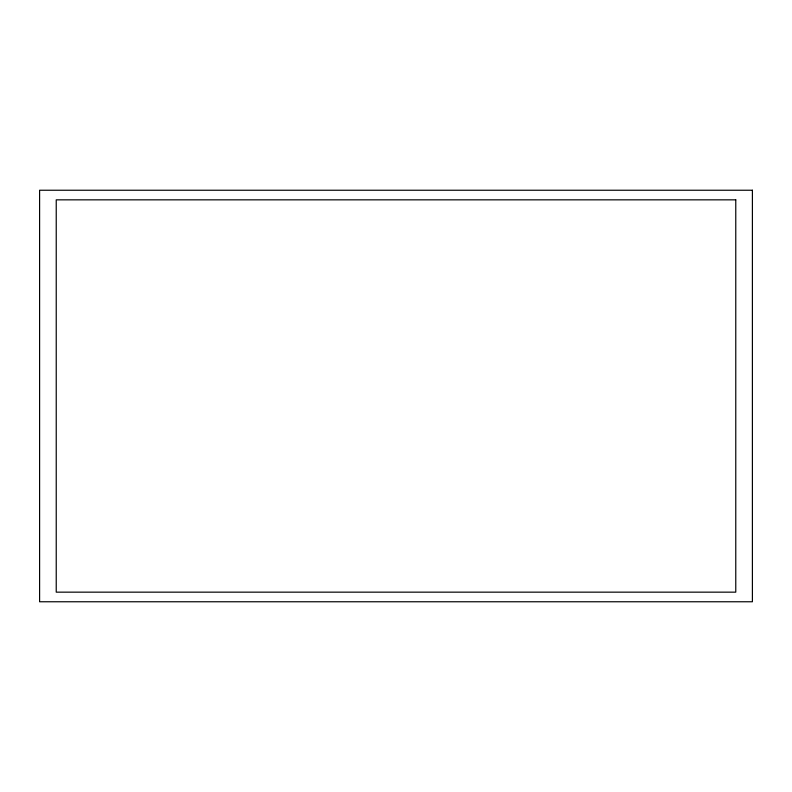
<?xml version="1.0" encoding="UTF-8"?>
<svg xmlns="http://www.w3.org/2000/svg" width="792" height="792" viewBox="0 0 792 792"><rect width="100%" height="100%" fill="white"/><g stroke="black" fill="none" stroke-linecap="round" stroke-linejoin="round"><path stroke-width="1.19" d="M752.4 190.238L39.6 190.238L39.6 601.762L752.4 601.762L752.4 190.238M735.768 199.841L56.232 199.841L56.232 592.159L735.768 592.159L735.768 199.841"/></g></svg>
